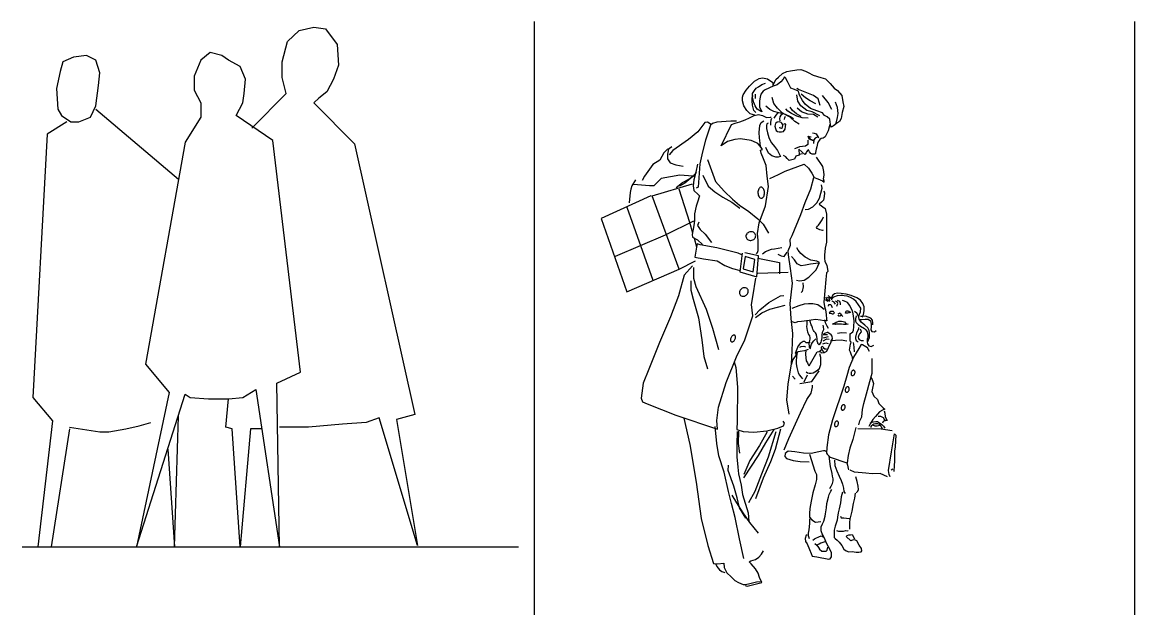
# Model space of a CAD drawing. Extents: x -72339 to 59654, y -38057 to 42097.
# Drawn here: x -10457 to -6750, y 19957 to 21912 of the extents above; entities that cross this region are included whole.
import ezdxf

# ---------------------------------------------------------------- set-up
doc = ezdxf.new("R2010")
doc.units = 0
doc.header["$MEASUREMENT"] = 0
doc.layers.get('0').update_dxf_attribs({"linetype": 'CONTINUOUS'})
doc.layers.add('HUM', color=7, linetype='CONTINUOUS')
doc.styles.add('DIM', font='txt')

# ---------------------------------------------------------------- blocks, each defined once
blk = doc.blocks.new('1528')
for p, q in [((267.3, 1489.5), (215.3, 1453.2)), ((298.8, 1515.1), (267.3, 1489.5)), ((198.8, 1459), (185.5, 1444.7)), ((201.2, 1457.8), (197.8, 1440.7)), ((211.7, 1465.5), (201.2, 1457.8)), ((215.3, 1453.2), (203.2, 1439)), ((171.7, 1420.4), (148.8, 1406.1)), ((185.5, 1444.7), (171.7, 1420.4)), ((197.8, 1440.7), (198, 1425.4)), ((198, 1425.4), (207, 1411.4)), ((207, 1411.4), (225.2, 1405.2)), ((148.8, 1406.1), (121, 1367.8)), ((225.2, 1405.2), (249.4, 1401.2)), ((293.6, 1379.3), (281.9, 1365.8)), ((292.4, 1381.1), (285.1, 1355.2)), ((79, 1335.6), (75.6, 1324.4)), ((90.6, 1355), (79, 1335.6)), ((137.2, 1335), (84.8, 1339.7)), ((121, 1367.8), (113.6, 1352.9)), ((151.8, 1335.2), (137.2, 1335)), ((146.3, 1301.5), (281, 1342.3)), ((176.9, 1360.1), (151.8, 1335.2)), ((239.1, 1370.6), (176.9, 1360.1)), ((226.6, 1329.3), (248.1, 1346)), ((255.8, 1344.4), (237.6, 1334.1)), ((281.9, 1367.4), (239.1, 1370.6)), ((248.1, 1346), (268.6, 1357.9)), ((281.9, 1365.8), (255.8, 1344.4)), ((268.6, 1357.9), (281.9, 1367.4)), ((285.1, 1355.2), (283.4, 1335.7)), ((283.4, 1335.7), (285.9, 1319.3)), ((142.2, 1302.2), (-23.3, 1226.4)), ((73.8, 1313.3), (69.5, 1278.5)), ((75.6, 1324.4), (73.8, 1313.3)), ((236.2, 1056.9), (146.3, 1301.5)), ((235.3, 1324.7), (271.1, 1214)), ((285.9, 1319.3), (299.6, 1306.5)), ((62.6, 1264.3), (148.5, 1020.8)), ((292.9, 1267), (287.8, 1241.8)), ((-23.3, 1226.4), (62.4, 981.7)), ((287.8, 1241.8), (288, 1220)), ((191, 1172.1), (285.2, 1218.8)), ((271.1, 1214), (281.3, 1178.6)), ((283.6, 1191.2), (280.3, 1172.9)), ((285.8, 1203), (283.6, 1191.2)), ((288, 1220), (285.8, 1203)), ((24.8, 1100.7), (191, 1172.1)), ((280.3, 1172.9), (281, 1164.2)), ((281, 1164.2), (297.5, 1155)), ((286.3, 1161.2), (294.7, 1131.9)), ((294.2, 1130.3), (290.9, 1110.3)), ((236.2, 1057.4), (291.2, 1085.6)), ((290.9, 1110.3), (288.7, 1097.3)), ((288.7, 1097.3), (318.1, 1091.7)), ((62.4, 981.7), (236.2, 1056.9)), ((280.7, 1068.4), (252.8, 1037.6)), ((284.3, 1063.2), (284.7, 1028)), ((252.8, 1037.6), (234.7, 968.1)), ((275.3, 1018.5), (275.6, 987.9)), ((284.7, 1028), (292, 999.2)), ((234.7, 968.1), (207.2, 899)), ((275.6, 987.9), (283, 958)), ((292, 999.2), (326.8, 924.3)), ((283, 958), (301.2, 894.7)), ((207.2, 899), (171.6, 812.9)), ((171.6, 812.9), (136, 724)), ((136, 724), (117, 677.3))]:
    blk.add_line(p, q)
at = {"layer": 'HUM'}
for p, q in [((567.3, 1697.4), (581.2, 1709.3)), ((581.2, 1709.3), (595.9, 1716.5)), ((595.9, 1716.5), (607.7, 1718.9)), ((607.7, 1718.9), (628.8, 1722.2)), ((628.8, 1722.2), (642.2, 1723.5)), ((642.2, 1723.5), (657.5, 1717.1)), ((657.5, 1717.1), (666.5, 1712.5)), ((666.5, 1712.5), (683.5, 1703.9)), ((471.2, 1667.1), (488.2, 1684.4)), ((488.2, 1684.4), (503.4, 1693.3)), ((501.3, 1665.7), (511.8, 1672.9)), ((503.4, 1693.3), (513.9, 1695.7)), ((511.8, 1672.9), (524.7, 1677)), ((513.9, 1695.7), (530.9, 1692.4)), ((530.9, 1692.4), (538.7, 1686.6)), ((538.7, 1686.6), (547.5, 1680.8)), ((547.5, 1680.8), (549.4, 1667.4)), ((549.4, 1667.4), (549.9, 1671.4)), ((549.9, 1671.4), (556.3, 1684.4)), ((562.8, 1671.5), (549.9, 1667.4)), ((556.3, 1684.4), (559.1, 1689.8)), ((559.1, 1689.8), (567.3, 1697.4)), ((575.1, 1681.7), (562.8, 1671.5)), ((583.3, 1691.2), (575.1, 1681.7)), ((587.9, 1698.3), (583.3, 1691.2)), ((591.4, 1695.3), (587.9, 1698.3)), ((597.9, 1683.1), (591.4, 1695.3)), ((608.7, 1660.9), (597.9, 1683.1)), ((683.5, 1703.9), (708.9, 1696.4)), ((708.9, 1696.4), (724.7, 1691.4)), ((724.7, 1691.4), (739.6, 1676.7)), ((739.6, 1676.7), (752.7, 1661.1)), ((447.6, 1630.5), (449.8, 1638.7)), ((449.8, 1638.7), (459.6, 1654.1)), ((459.6, 1654.1), (471.2, 1667.1)), ((479.8, 1629.6), (482.8, 1636.7)), ((481, 1630.8), (481.5, 1642.6)), ((481.5, 1642.6), (487.3, 1653.2)), ((487.3, 1653.2), (493.1, 1660.3)), ((490.3, 1640.3), (490.4, 1626.2)), ((493.1, 1660.3), (501.3, 1665.7)), ((509.1, 1640.5), (506.3, 1630.4)), ((516.7, 1650.6), (509.1, 1640.5)), ((523.7, 1655.4), (516.7, 1650.6)), ((549.9, 1667.4), (523.7, 1655.4)), ((620.5, 1656.8), (608.7, 1660.9)), ((634.2, 1651.1), (620.5, 1656.8)), ((634.6, 1656.4), (628.7, 1659.2)), ((632.6, 1617), (628.9, 1638.6)), ((635.9, 1645.2), (634.2, 1651.1)), ((662.4, 1645.5), (634.6, 1656.4)), ((637.8, 1637.5), (635.9, 1645.2)), ((647.4, 1620), (637.8, 1637.5)), ((657.2, 1628.3), (643.7, 1640.6)), ((684.8, 1636.3), (662.4, 1645.5)), ((699.5, 1625.2), (684.8, 1636.3)), ((733.2, 1612.6), (714.7, 1636.6)), ((752.7, 1661.1), (764.5, 1653)), ((764.5, 1653), (778.8, 1636)), ((778.8, 1636), (782.5, 1615.4)), ((447.7, 1618.1), (447.6, 1630.5)), ((451.9, 1602.3), (447.7, 1618.1)), ((462.6, 1586), (451.9, 1602.3)), ((479.9, 1618.4), (479.8, 1629.6)), ((481.2, 1603.8), (479.9, 1618.4)), ((485.3, 1613.2), (481, 1630.8)), ((485.6, 1586.7), (481.2, 1603.8)), ((490.1, 1602), (485.3, 1613.2)), ((496.6, 1591), (490.1, 1602)), ((506.3, 1630.4), (504.1, 1618.6)), ((504.1, 1618.6), (504.2, 1606.9)), ((504.2, 1606.9), (504.3, 1598.6)), ((504.3, 1598.6), (512, 1581.8)), ((538.4, 1589.6), (525.9, 1601.2)), ((552.3, 1609.7), (546.8, 1629.1)), ((564.2, 1594), (552.3, 1609.7)), ((614.1, 1586.3), (606.5, 1597.9)), ((644.2, 1582.3), (629.3, 1594.6)), ((641.7, 1602.3), (632.6, 1617)), ((662.3, 1586), (641.7, 1602.3)), ((656.9, 1607.8), (647.4, 1620)), ((674, 1593.2), (656.9, 1607.8)), ((673.7, 1618.5), (657.2, 1628.3)), ((691.5, 1608.6), (673.7, 1618.5)), ((706.8, 1602.9), (699.5, 1625.2)), ((745.7, 1589.9), (733.2, 1612.6)), ((764.4, 1595.9), (757.9, 1614.6)), ((766.9, 1576), (764.4, 1595.9)), ((785.7, 1599.6), (780, 1580.1)), ((782.5, 1615.4), (785.7, 1599.6)), ((457, 1555.4), (470.6, 1561.4)), ((472.8, 1575.5), (462.6, 1586)), ((470.6, 1561.4), (486.2, 1569.8)), ((488.6, 1571), (472.8, 1575.5)), ((492, 1579.2), (485.6, 1586.7)), ((486.2, 1569.8), (501, 1572.8)), ((507.3, 1584.1), (496.6, 1591)), ((501, 1572.8), (513.9, 1570)), ((512, 1581.8), (507.3, 1584.1)), ((513.9, 1570), (528.1, 1563.1)), ((528.1, 1563.1), (542.2, 1564.4)), ((551.9, 1583.3), (538.4, 1589.6)), ((542.2, 1564.4), (543.3, 1565.6)), ((544.6, 1559.1), (542.3, 1554.4)), ((568.4, 1578.8), (551.9, 1583.3)), ((558.6, 1570.5), (552.1, 1560.3)), ((564.4, 1577.6), (558.6, 1570.5)), ((579.6, 1578.9), (564.2, 1594)), ((575.4, 1578.8), (564.4, 1577.6)), ((590.8, 1573.1), (568.4, 1578.8)), ((572, 1565.2), (570.9, 1558.2)), ((570.9, 1558.2), (571.7, 1552.3)), ((575.5, 1570.6), (572, 1565.2)), ((580.9, 1574.2), (575.5, 1570.6)), ((597.4, 1569), (579.6, 1578.9)), ((585.5, 1575.4), (580.9, 1574.2)), ((587.3, 1563), (586.9, 1556)), ((591.5, 1565.4), (587.3, 1563)), ((608, 1565.6), (590.8, 1573.1)), ((598.4, 1584.3), (591.8, 1591.9)), ((606.1, 1564.4), (597.4, 1569)), ((611.4, 1576.8), (598.4, 1584.3)), ((622.2, 1549.2), (606.1, 1564.4)), ((617.4, 1558.1), (608, 1565.6)), ((629.1, 1566.9), (611.4, 1576.8)), ((627.2, 1575.1), (614.1, 1586.3)), ((643.2, 1566.6), (627.2, 1575.1)), ((646.1, 1561.9), (629.1, 1566.9)), ((665.9, 1574.3), (644.2, 1582.3)), ((666.1, 1560.9), (646.1, 1561.9)), ((680, 1582.2), (662.3, 1586)), ((684.7, 1573.3), (665.9, 1574.3)), ((695.9, 1584.7), (674, 1593.2)), ((705.4, 1568.3), (680, 1582.2)), ((698.9, 1564.1), (684.7, 1573.3)), ((714.1, 1579), (695.9, 1584.7)), ((721.2, 1570.2), (714.1, 1579)), ((729.5, 1565), (721.2, 1570.2)), ((738.9, 1556.9), (729.5, 1565)), ((760.2, 1544.2), (764.7, 1563)), ((764.7, 1563), (766.9, 1576)), ((776.5, 1559.6), (770.7, 1550.2)), ((780, 1580.1), (776.5, 1559.6)), ((322.5, 1546.4), (298.8, 1515.1)), ((330.7, 1547.6), (322.5, 1546.4)), ((341.4, 1537.8), (324.2, 1487.7)), ((343.7, 1539.5), (330.7, 1547.6)), ((347.9, 1542.6), (341.4, 1537.8)), ((362.4, 1547.9), (347.9, 1542.6)), ((408.9, 1550.7), (362.4, 1547.9)), ((376.1, 1468.2), (411.3, 1539.7)), ((427.7, 1550.9), (408.9, 1550.7)), ((411.3, 1539.7), (423.6, 1543.8)), ((423.6, 1543.8), (438.3, 1548.2)), ((438.3, 1548.2), (457, 1555.4)), ((502.7, 1513.5), (504.9, 1535.9)), ((504.9, 1535.9), (510, 1545.8)), ((510, 1545.8), (519.3, 1551.8)), ((528.8, 1542), (527.2, 1536.1)), ((527.2, 1536.1), (527.8, 1526)), ((527.8, 1526), (530.9, 1511.5)), ((533.5, 1543.7), (528.8, 1542)), ((542.3, 1554.4), (540.5, 1546.8)), ((540.5, 1546.8), (540.6, 1537.9)), ((557.7, 1542.8), (555.9, 1534.5)), ((555.9, 1534.5), (557.1, 1526.3)), ((557.1, 1526.3), (559.6, 1519.3)), ((563.5, 1547.5), (557.7, 1542.8)), ((569.9, 1548.7), (563.5, 1547.5)), ((573.4, 1547.6), (569.9, 1548.7)), ((571.2, 1531.8), (571.9, 1528.3)), ((571.9, 1528.3), (577.1, 1527.2)), ((576.9, 1546), (573.4, 1547.6)), ((578.8, 1543.6), (576.9, 1546)), ((577.1, 1527.2), (581.3, 1529.6)), ((581.2, 1540.6), (578.8, 1543.6)), ((581.7, 1537.1), (581.2, 1540.6)), ((581.3, 1529.6), (581.7, 1537.1)), ((588.2, 1541.9), (584, 1539.5)), ((584.3, 1516), (589.6, 1524.3)), ((592.2, 1540.7), (588.2, 1541.9)), ((589.6, 1524.3), (591.1, 1533.2)), ((591.1, 1533.2), (592.2, 1540.7)), ((636.9, 1541.2), (622.2, 1549.2)), ((737.5, 1535.1), (732.9, 1518.1)), ((739.1, 1540.5), (737.5, 1535.1)), ((740.2, 1547.5), (738.9, 1556.9)), ((741.5, 1534.6), (740.2, 1547.5)), ((743.9, 1530.4), (741.5, 1534.6)), ((750.4, 1534.7), (743.9, 1530.4)), ((760.9, 1543.5), (750.4, 1534.7)), ((770.7, 1550.2), (760.9, 1543.5)), ((324.2, 1487.7), (314.7, 1448.3)), ((397.8, 1483.2), (376.1, 1468.2)), ((421.7, 1489.8), (397.8, 1483.2)), ((440.7, 1491.8), (421.7, 1489.8)), ((476, 1486.8), (440.7, 1491.8)), ((494.2, 1478.7), (476, 1486.8)), ((504.1, 1495.3), (502.7, 1513.5)), ((506.6, 1477.7), (504.1, 1495.3)), ((530.9, 1511.5), (535.1, 1496.2)), ((535.1, 1496.2), (538.2, 1488.5)), ((538.2, 1488.5), (544.7, 1478.7)), ((559.6, 1519.3), (563.8, 1516.5)), ((563.8, 1516.5), (569.7, 1515.3)), ((569.7, 1515.3), (577.9, 1515.4)), ((577.9, 1515.4), (584.3, 1516)), ((665.6, 1486.9), (665.6, 1481.5)), ((666.6, 1500.3), (676.1, 1498.7)), ((669.8, 1490.5), (666.6, 1500.3)), ((683.9, 1485.2), (669.8, 1490.5)), ((670.4, 1497.2), (672.3, 1492.1)), ((672.3, 1492.1), (685.6, 1485.9)), ((680.6, 1512.2), (686.5, 1511.1)), ((685.5, 1488.8), (684.5, 1476.5)), ((689.7, 1494.2), (685.5, 1488.8)), ((686.5, 1511.1), (693.1, 1508.8)), ((696, 1497.1), (689.7, 1494.2)), ((693.1, 1508.8), (699.6, 1497.8)), ((699.6, 1497.8), (701.9, 1495.5)), ((702.7, 1486.6), (699.7, 1481.8)), ((705, 1489.6), (702.7, 1486.6)), ((710.2, 1493.2), (705, 1489.6)), ((716.7, 1494.4), (710.2, 1493.2)), ((723.1, 1498), (716.7, 1494.4)), ((727.7, 1507.5), (723.1, 1498)), ((732.9, 1518.1), (727.7, 1507.5)), ((314.7, 1448.3), (305.7, 1408.3)), ((498.9, 1475.9), (494.2, 1478.7)), ((506.7, 1467.8), (498.9, 1475.9)), ((507.2, 1466.6), (506.6, 1477.7)), ((514.3, 1456.6), (506.7, 1467.8)), ((513.8, 1456.6), (507.2, 1466.6)), ((508, 1453.7), (513.8, 1456.6)), ((510.4, 1443.6), (508, 1453.7)), ((534.4, 1444.5), (524.9, 1462.6)), ((544.7, 1478.7), (554.2, 1466.4)), ((554.2, 1466.4), (564.4, 1453.5)), ((564.4, 1453.5), (569.2, 1444.2)), ((629.4, 1462.4), (621.2, 1458.8)), ((637.1, 1464.8), (629.4, 1462.4)), ((635.3, 1457.7), (636.2, 1437.3)), ((655.2, 1439.6), (635.3, 1457.7)), ((647.7, 1466.1), (637.1, 1464.8)), ((657.6, 1467.3), (647.7, 1466.1)), ((665.7, 1473.3), (657.6, 1467.3)), ((661.3, 1448.1), (659.6, 1445)), ((665.9, 1454), (661.3, 1448.1)), ((665.6, 1481.5), (665.7, 1473.3)), ((667.7, 1455.2), (665.9, 1454)), ((671.3, 1448.2), (667.7, 1455.2)), ((675.4, 1442.8), (671.3, 1448.2)), ((691.3, 1446.5), (690.7, 1443)), ((692.4, 1452.4), (691.3, 1446.5)), ((692.9, 1457.8), (692.4, 1452.4)), ((695.2, 1464.9), (692.9, 1457.8)), ((698.1, 1476), (695.2, 1464.9)), ((699.7, 1481.8), (698.1, 1476)), ((330.7, 1423.1), (357.3, 1349.4)), ((517.7, 1424.9), (510.4, 1443.6)), ((526.6, 1402.7), (517.7, 1424.9)), ((545.8, 1435.7), (534.4, 1444.5)), ((558.7, 1431.2), (545.8, 1435.7)), ((566.9, 1431.2), (558.7, 1431.2)), ((574, 1432.5), (566.9, 1431.2)), ((569.2, 1444.2), (574, 1432.5)), ((591.6, 1431.5), (584.5, 1436.8)), ((596.4, 1426.3), (591.6, 1431.5)), ((602.8, 1419.8), (596.4, 1426.3)), ((607.5, 1421.1), (602.8, 1419.8)), ((621, 1424.2), (607.5, 1421.1)), ((625, 1433.6), (621, 1424.2)), ((636.2, 1437.3), (625, 1433.6)), ((637, 1440.7), (647.8, 1443.1)), ((659.6, 1445), (655.2, 1439.6)), ((679.6, 1440.5), (675.4, 1442.8)), ((683.2, 1440.4), (679.6, 1440.5)), ((688.3, 1441.3), (683.2, 1440.4)), ((690.7, 1443), (688.3, 1441.3)), ((715.3, 1399.8), (694.3, 1430.8)), ((298, 1407.5), (292.4, 1381.1)), ((305.7, 1408.3), (299.4, 1330.7)), ((530, 1367), (526.6, 1402.7)), ((538.3, 1359.3), (567.5, 1372.5)), ((567.5, 1372.5), (589.7, 1384)), ((589.7, 1384), (652.9, 1406.9)), ((652.9, 1406.9), (667.7, 1394.1)), ((667.7, 1394.1), (679.1, 1377.8)), ((679.1, 1377.8), (686.2, 1363.1)), ((718.9, 1383.4), (715.3, 1399.8)), ((719.6, 1371.1), (718.9, 1383.4)), ((316, 1370.8), (333.4, 1334.5)), ((357.3, 1349.4), (386.9, 1317.9)), ((533.8, 1332.9), (530, 1367)), ((675.4, 1324.9), (685.1, 1363.1)), ((686.2, 1363.1), (698.5, 1358)), ((698.5, 1358), (713.9, 1351.6)), ((712.9, 1326.9), (710.5, 1338.1)), ((713.9, 1351.6), (719.8, 1346.9)), ((718, 1358.7), (719.6, 1371.1)), ((719.8, 1350.5), (718, 1358.7)), ((719.8, 1346.9), (719.8, 1350.5)), ((299.4, 1330.7), (293.6, 1327.1)), ((304.4, 1301.9), (298, 1281.2)), ((299.6, 1306.5), (304.4, 1301.9)), ((333.4, 1334.5), (355.3, 1315.3)), ((355.3, 1315.3), (382.4, 1297.9)), ((382.4, 1297.9), (412, 1280.6)), ((386.9, 1317.9), (414.2, 1290.5)), ((523.9, 1268.7), (533.8, 1332.9)), ((657, 1279.9), (675.4, 1324.9)), ((703.8, 1293.9), (708.4, 1311.1)), ((708.4, 1311.1), (712.9, 1326.9)), ((720.2, 1299.5), (717.5, 1287)), ((718.9, 1318.7), (720.8, 1311.7)), ((720.8, 1311.7), (720.2, 1299.5)), ((298, 1281.2), (292.9, 1267)), ((412, 1280.6), (438.7, 1260.9)), ((414.2, 1290.5), (437.4, 1270.8)), ((437.4, 1270.8), (469.3, 1249.9)), ((503.7, 1212.1), (523.9, 1268.7)), ((642.1, 1239.3), (657, 1279.9)), ((667.8, 1257.7), (681.8, 1264.9)), ((681.8, 1264.9), (695.8, 1279.1)), ((695.8, 1279.1), (703.8, 1293.9)), ((711, 1280.4), (703.5, 1274.5)), ((703.5, 1274.5), (723.6, 1259.4)), ((717.5, 1287), (711, 1280.4)), ((469.3, 1249.9), (498.4, 1225.5)), ((498.4, 1225.5), (516.7, 1206.9)), ((612.9, 1170.2), (642.1, 1239.3)), ((656, 1256.4), (667.8, 1257.7)), ((713.4, 1222.4), (718, 1232.3)), ((723.6, 1259.4), (727.9, 1240.6)), ((727.9, 1240.6), (727.1, 1147.8)), ((301.7, 1214.2), (297.6, 1202.5)), ((297.6, 1202.5), (306.6, 1189.6)), ((306.6, 1189.6), (323.7, 1174.5)), ((498.2, 1176.2), (503.7, 1212.1)), ((516.7, 1206.9), (534.1, 1177.7)), ((693.7, 1196.8), (697.7, 1201.1)), ((696.1, 1193.3), (693.7, 1196.8)), ((704.9, 1188.2), (696.1, 1193.3)), ((697.7, 1201.1), (700.7, 1204.6)), ((700.7, 1204.6), (706.5, 1211.7)), ((714.3, 1186.5), (704.9, 1188.2)), ((706.5, 1211.7), (713.4, 1222.4)), ((716.6, 1187.1), (714.3, 1186.5)), ((297.5, 1155), (314.1, 1139.2)), ((323.7, 1174.5), (344.6, 1146)), ((499.6, 1152.7), (498.2, 1176.2)), ((499.9, 1119.8), (499.6, 1152.7)), ((606, 1156.1), (612.9, 1170.2)), ((607.8, 1137.3), (606, 1156.1)), ((296.5, 1141.4), (294.2, 1130.3)), ((306.4, 1138.6), (296.5, 1141.4)), ((361.7, 1128.6), (306.4, 1138.6)), ((433.6, 1110.4), (361.7, 1128.6)), ((494.2, 1108.7), (497.6, 1112.7)), ((497.6, 1112.7), (499.9, 1119.8)), ((514.8, 1108.9), (524.6, 1116)), ((524.6, 1116), (544.5, 1123.8)), ((544.5, 1123.8), (553.9, 1125.7)), ((553.9, 1125.7), (579.2, 1130)), ((587, 1100.2), (596.3, 1113.7)), ((599.8, 1118.4), (607.8, 1137.3)), ((600.6, 1105), (599.8, 1118.4)), ((633.3, 1121.1), (629.1, 1128.8)), ((642.2, 1109.4), (633.3, 1121.1)), ((722.6, 1127.3), (720.4, 1104.3)), ((727.1, 1147.8), (722.6, 1127.3)), ((318.1, 1091.7), (363.3, 1085.1)), ((363.3, 1085.1), (388.8, 1069.4)), ((444.9, 1105.2), (433.6, 1110.4)), ((446.6, 1111.1), (438.3, 1048.2)), ((456.2, 1099.4), (450, 1058.2)), ((501.3, 1101.7), (454.9, 1111.8)), ((488.5, 1089.8), (456.2, 1099.4)), ((483, 1048.7), (488.5, 1089.8)), ((494.9, 1031.7), (501.3, 1101.7)), ((499, 1094.6), (571.5, 1079.4)), ((565.8, 1107), (576.5, 1101.7)), ((571.5, 1079.4), (570.7, 1041.8)), ((576.5, 1101.7), (587, 1100.2)), ((607.4, 1059.7), (600.6, 1105)), ((620.7, 1088.1), (611.2, 1099.2)), ((629.6, 1074.7), (620.7, 1088.1)), ((656.4, 1097.8), (642.2, 1109.4)), ((675.9, 1087.4), (656.4, 1097.8)), ((700.7, 1077.7), (674.2, 1074.5)), ((695.9, 1084.1), (675.9, 1087.4)), ((692.7, 1054.7), (704.2, 1080.1)), ((704.2, 1080.1), (695.9, 1084.1)), ((720.4, 1104.3), (720.5, 1094.4)), ((720.5, 1094.4), (722.3, 1082.7)), ((722.3, 1082.7), (728.3, 1070.3)), ((388.8, 1069.4), (414.1, 1059.7)), ((414.1, 1059.7), (439.5, 1052.9)), ((438.3, 1048.2), (494.9, 1031.7)), ((450, 1058.2), (483, 1048.7)), ((498.3, 1044.6), (599.3, 1047.4)), ((614.4, 1011.1), (607.4, 1059.7)), ((643.7, 1069), (629.6, 1074.7)), ((657.8, 1070.3), (643.7, 1069)), ((674.2, 1074.5), (657.8, 1070.3)), ((668.8, 1031), (683.9, 1046.4)), ((683.9, 1046.4), (692.7, 1054.7)), ((727.4, 1045.1), (725.9, 1022.8)), ((732, 1049.2), (727.4, 1045.1)), ((728.3, 1070.3), (732, 1049.2)), ((482.1, 965.7), (492.6, 1026.9)), ((606.8, 943.4), (614.4, 1011.1)), ((627.2, 1020.7), (637.2, 1018.9)), ((637.2, 1018.9), (653.6, 1020.9)), ((648.5, 1011.5), (650.3, 999.1)), ((653.6, 1020.9), (668.8, 1031)), ((725.9, 1022.8), (718.9, 947.4)), ((478.1, 939.9), (482.1, 965.7)), ((535.6, 946.3), (574.2, 969)), ((574.2, 969), (585.4, 969.7)), ((646.9, 983.3), (643.4, 979.7)), ((650.3, 999.1), (646.9, 983.3)), ((724.6, 964.5), (728.2, 957.5)), ((737, 965.3), (734, 969.3)), ((740.6, 961.8), (737, 965.3)), ((748.7, 971.3), (743.4, 961.2)), ((753.9, 974.9), (748.7, 971.3)), ((762.8, 968.4), (751.1, 963.6)), ((764.4, 977.3), (753.9, 974.9)), ((775.7, 969.2), (762.8, 968.4)), ((776.2, 976.3), (764.4, 977.3)), ((781.6, 969.3), (775.7, 969.2)), ((792.8, 974.1), (776.2, 976.3)), ((787, 968.6), (781.6, 969.3)), ((796.9, 967.1), (787, 968.6)), ((809.8, 969.5), (792.8, 974.1)), ((807, 962.5), (796.9, 967.1)), ((828.2, 962), (809.8, 969.5)), ((482, 902.3), (478.1, 939.9)), ((505.3, 921.8), (535.6, 946.3)), ((538.2, 924), (589.3, 937.4)), ((610.2, 893.5), (606.8, 943.4)), ((612.9, 927), (636.3, 936.7)), ((636.3, 936.7), (654.3, 941.5)), ((654.3, 941.5), (667.9, 942.8)), ((667.9, 942.8), (682.5, 943)), ((682.5, 943), (699, 939.6)), ((699, 939.6), (710.3, 931.5)), ((710.3, 931.5), (720.3, 923.9)), ((718.9, 947.4), (720.9, 933.3)), ((720.9, 933.3), (723.8, 922.2)), ((724.2, 955.8), (728.9, 953.3)), ((728.2, 957.5), (732.4, 955.2)), ((728.9, 953.3), (731.8, 949.8)), ((736.4, 961.1), (731.2, 963.4)), ((732.4, 955.2), (735.3, 951.7)), ((733.8, 934.1), (734.9, 940)), ((734.9, 940), (737.8, 940)), ((735.3, 951.7), (738.3, 952.2)), ((737.1, 957.6), (736.4, 961.1)), ((738.3, 952.2), (737.1, 957.6)), ((737.8, 940), (742, 940)), ((743.5, 959.5), (740.6, 961.8)), ((742, 940), (744.4, 935.3)), ((747, 954.8), (743.5, 959.5)), ((744.4, 935.3), (746.1, 930)), ((751.1, 963.6), (745.3, 958.3)), ((753.6, 947.2), (746.6, 950.6)), ((757.7, 941.3), (753.6, 947.2)), ((763, 948.4), (757.6, 951.2)), ((762.5, 933.7), (765.4, 943.1)), ((765.4, 943.1), (763, 948.4)), ((771.7, 950.2), (764.2, 953.2)), ((774.2, 942.7), (771.7, 950.2)), ((774.2, 938.5), (774.2, 942.7)), ((787.7, 951), (781.1, 952.6)), ((797.1, 946.4), (787.7, 951)), ((804.9, 935.9), (797.1, 946.4)), ((808.5, 928.2), (804.9, 935.9)), ((817, 957.2), (807, 962.5)), ((814.5, 918.9), (808.5, 928.2)), ((826.4, 949.6), (817, 957.2)), ((834.3, 938.6), (826.4, 949.6)), ((841.2, 953.9), (828.2, 962)), ((841.9, 926.9), (834.3, 938.6)), ((840.9, 915.6), (841.9, 926.9)), ((848.3, 942.7), (841.2, 953.9)), ((853.1, 931.7), (848.3, 942.7)), ((853.2, 919.9), (853.1, 931.7)), ((301.2, 894.7), (311.8, 822)), ((326.8, 924.3), (347.3, 861.1)), ((455.8, 821.5), (482, 902.3)), ((489.7, 905.2), (505.3, 921.8)), ((491, 896.5), (512.5, 912)), ((512.5, 912), (538.2, 924)), ((615.3, 842.5), (610.2, 893.5)), ((723.8, 922.2), (727, 906.3)), ((727, 906.3), (727.7, 891.1)), ((727.7, 891.1), (728.4, 885.2)), ((738, 913.1), (736.8, 911.3)), ((736.8, 911.3), (739.1, 911.3)), ((739.1, 913.6), (738, 913.1)), ((742.2, 916), (739.1, 913.6)), ((739.1, 911.3), (741.5, 910.3)), ((741.5, 910.3), (743.9, 909.8)), ((743.4, 915.9), (742.2, 916)), ((745, 916.6), (743.4, 915.9)), ((743.9, 909.8), (746.7, 909.1)), ((747.4, 916.6), (745, 916.6)), ((746.7, 909.1), (750.1, 909.1)), ((749.2, 916.6), (747.4, 916.6)), ((750.9, 915.9), (749.2, 916.6)), ((750.1, 909.1), (752.4, 909.8)), ((752.2, 914.2), (750.9, 915.9)), ((752.7, 913), (752.2, 914.2)), ((752.4, 909.8), (754.3, 911)), ((753.9, 911.8), (752.7, 913)), ((767.3, 904.6), (765.6, 900.8)), ((767, 908.3), (768.5, 909.2)), ((767.3, 904.6), (769.1, 899.8)), ((768.5, 909.2), (770.5, 910.3)), ((770.5, 910.3), (772.8, 910.9)), ((771.8, 900.7), (774.8, 904.3)), ((772.8, 910.9), (772.4, 910.7)), ((772.4, 910.7), (775.6, 909.1)), ((774.8, 904.3), (776.4, 901.7)), ((775.6, 909.1), (776.9, 907.3)), ((776.9, 907.3), (777.6, 903.6)), ((777.6, 903.6), (782.1, 899.3)), ((792.1, 911.2), (790.2, 912.3)), ((790.6, 913.1), (791.7, 914.4)), ((791.7, 914.4), (792.1, 915.6)), ((792.1, 915.6), (793.4, 917.3)), ((794.4, 910.6), (792.1, 911.2)), ((793.4, 917.3), (795, 918.1)), ((797.9, 910.8), (794.4, 910.6)), ((795, 918.1), (796.8, 918.2)), ((796.8, 918.2), (799.2, 918.3)), ((800.6, 911.6), (797.9, 910.8)), ((799.2, 918.3), (800.9, 917.7)), ((803, 912.2), (800.6, 911.6)), ((800.9, 917.7), (802.1, 917.8)), ((802.1, 917.8), (805.2, 915.6)), ((805.3, 913.2), (803, 912.2)), ((805.2, 915.6), (806.4, 915.1)), ((807.7, 913.4), (805.3, 913.2)), ((806.4, 915.1), (807.7, 913.4)), ((816.3, 909), (814.5, 918.9)), ((820, 885.6), (816.3, 909)), ((829.2, 910.8), (820.4, 916.6)), ((826.4, 901.4), (824.1, 892)), ((824.1, 892), (824.2, 883.7)), ((833.4, 903.3), (829.2, 910.8)), ((835.2, 898), (833.4, 903.3)), ((834, 893.9), (836.4, 889.2)), ((835.2, 898), (837.4, 907.4)), ((835.9, 890.4), (835.2, 898)), ((843, 880.4), (835.9, 890.4)), ((837.4, 907.4), (840.9, 915.6)), ((846.9, 899.2), (840.5, 899.2)), ((845.8, 889.3), (856.4, 890.6)), ((846.9, 897.6), (849.9, 902.3)), ((857.5, 900.5), (846.9, 899.2)), ((849.9, 902.3), (851.5, 911.7)), ((851.5, 911.7), (853.2, 919.9)), ((856.4, 890.6), (866.4, 890.7)), ((866.4, 897.7), (857.5, 900.5)), ((875.8, 893.6), (866.4, 897.7)), ((866.4, 890.7), (874, 885.4)), ((880.6, 887.8), (875.8, 893.6)), ((347.3, 861.1), (368, 789.6)), ((622.7, 878.3), (613.3, 881.7)), ((631.4, 881.4), (622.7, 878.3)), ((643.8, 883.2), (631.4, 881.4)), ((661.9, 885.2), (643.8, 883.2)), ((661.5, 873.5), (660.9, 866.9)), ((660.9, 866.9), (662.9, 852.8)), ((661.9, 887.6), (661.5, 878.7)), ((661.5, 878.7), (661.5, 873.5)), ((690.8, 889.5), (661.9, 885.2)), ((662.9, 852.8), (664.1, 848.2)), ((673.2, 883.5), (673.2, 885.8)), ((676.8, 872.4), (673.2, 883.5)), ((679.2, 868.3), (676.8, 872.4)), ((680.4, 861.9), (679.2, 868.3)), ((681.7, 857.7), (680.4, 861.9)), ((684, 853), (681.7, 857.7)), ((686.4, 850.2), (684, 853)), ((707.7, 888), (690.8, 889.5)), ((720.2, 885.1), (707.7, 888)), ((717.4, 855.7), (713.5, 845.8)), ((715.6, 870.5), (716.1, 865.8)), ((716.1, 865.8), (717.4, 855.7)), ((728.4, 885.2), (720.2, 885.1)), ((721.3, 888.6), (723.1, 879.3)), ((723.1, 879.3), (728.5, 868.7)), ((728.5, 868.7), (732.6, 861.2)), ((748.1, 873.6), (750.9, 876.6)), ((757.2, 873), (748.1, 873.6)), ((750.9, 876.6), (756, 878.9)), ((756, 878.9), (759.5, 880.8)), ((760.1, 873.7), (757.2, 873)), ((759.5, 880.8), (763, 882)), ((767.1, 874.3), (760.1, 873.7)), ((763, 882), (768.9, 883.7)), ((772.5, 874.3), (767.1, 874.3)), ((768.9, 883.7), (773.6, 884.4)), ((777.7, 873.9), (772.5, 874.3)), ((773.6, 884.4), (777.6, 884.5)), ((777.6, 884.5), (783, 883.3)), ((784.2, 872.8), (777.7, 873.9)), ((783, 883.3), (787.2, 881.5)), ((788, 872.9), (784.2, 872.8)), ((787.2, 881.5), (791.2, 877.6)), ((792.9, 873.4), (788, 872.9)), ((791.2, 877.6), (795.2, 875.7)), ((799.3, 874), (792.9, 873.4)), ((795.2, 875.7), (799.3, 874)), ((815.7, 849.1), (818, 854.3)), ((818, 854.3), (819, 864.9)), ((819, 864.9), (820, 885.6)), ((824.2, 883.7), (825.9, 879.7)), ((825.9, 879.7), (833.1, 872.8)), ((834.4, 858), (828.1, 845)), ((833.1, 872.8), (840.8, 867.5)), ((834.3, 863.4), (834.4, 858)), ((836.4, 889.2), (845.8, 889.3)), ((840.2, 858.7), (842.1, 852.9)), ((840.8, 867.5), (853.8, 860)), ((842.1, 852.9), (843.4, 848.7)), ((855.4, 870.6), (843, 880.4)), ((853.8, 860), (859.1, 854.7)), ((865.5, 861.8), (855.4, 870.6)), ((859.1, 854.7), (863.3, 848.4)), ((870.3, 852.5), (865.5, 861.8)), ((874, 885.4), (876, 874.3)), ((876.1, 865.4), (875, 855.5)), ((875, 855.5), (879.1, 849.7)), ((876, 874.3), (876.1, 865.4)), ((881.8, 878.4), (880.6, 887.8)), ((881.9, 872), (881.8, 878.4)), ((887.3, 849.1), (893.1, 853.4)), ((311.8, 822), (318.9, 766.8)), ((428.1, 764.9), (455.8, 821.5)), ((613.5, 784.9), (615.3, 842.5)), ((649.7, 815.8), (639.8, 809.8)), ((655, 815.8), (649.7, 815.8)), ((660.3, 811.7), (655, 815.8)), ((664.1, 848.2), (667.7, 840)), ((667.7, 840), (670.6, 835.3)), ((671.9, 823.6), (669.2, 810.6)), ((670.6, 835.3), (671.9, 828.9)), ((671.9, 828.9), (671.9, 823.6)), ((680.9, 813.1), (684.9, 819)), ((684.9, 819), (692.5, 824.9)), ((691.2, 845.6), (686.4, 850.2)), ((694.1, 840.2), (691.2, 845.6)), ((694.8, 836.7), (694.1, 840.2)), ((695.3, 833.2), (694.8, 836.7)), ((696.1, 825), (695.3, 833.2)), ((696.6, 817.9), (696.1, 825)), ((698.5, 812.1), (696.6, 817.9)), ((710.2, 818.1), (708.4, 814.5)), ((712.5, 828.1), (710.2, 818.1)), ((713.5, 845.8), (712.4, 838.7)), ((712.4, 838.7), (712.5, 828.1)), ((716.4, 839.3), (731.2, 840.1)), ((716.6, 818.8), (729, 825.3)), ((724.1, 844), (717.6, 841.6)), ((717.7, 828.7), (734.1, 833)), ((729.3, 845.9), (724.1, 844)), ((729, 825.3), (736, 823.7)), ((731.6, 845.9), (729.3, 845.9)), ((742.9, 838.3), (731.6, 845.9)), ((741.3, 819), (747.1, 819.6)), ((746.5, 833.7), (742.9, 838.3)), ((743.2, 813.7), (743.6, 819)), ((743.6, 819), (747.1, 825.5)), ((747.1, 825.5), (746.5, 833.7)), ((747.1, 819.6), (757.2, 820.3)), ((757.2, 820.3), (776, 821.7)), ((764, 843.9), (777.4, 846.4)), ((776, 821.7), (795.5, 818.9)), ((777.4, 846.4), (794.6, 844.7)), ((806.3, 842.5), (808.2, 843.2)), ((806.3, 840.8), (806.3, 842.5)), ((806.4, 836.6), (806.3, 840.8)), ((806.6, 817.8), (806.4, 836.6)), ((809.6, 813.8), (806.6, 817.8)), ((808.2, 843.2), (811, 844.9)), ((811, 844.9), (815.7, 849.1)), ((828.1, 845), (824.1, 830.9)), ((824.1, 830.9), (824.1, 826.2)), ((824.1, 826.2), (826, 819.8)), ((826, 819.8), (833.6, 815.2)), ((835.2, 837.5), (832.9, 831)), ((832.9, 831), (834.2, 825.8)), ((834.2, 825.8), (836.5, 823.5)), ((837.5, 842.3), (835.2, 837.5)), ((836.5, 823.5), (843, 820)), ((843.4, 848.7), (837.5, 842.3)), ((843, 820), (850.7, 820.1)), ((863.3, 848.4), (865.1, 837.8)), ((865.2, 830.1), (863.5, 824.9)), ((863.5, 824.9), (863.6, 815.5)), ((864.2, 813.6), (867.6, 821.9)), ((865.1, 837.8), (865.2, 830.1)), ((867.6, 821.9), (871.1, 829.7)), ((870.9, 845.4), (870.3, 852.5)), ((871.1, 829.7), (870.9, 845.4)), ((879.1, 849.7), (887.3, 849.1)), ((610.4, 741.9), (613.5, 784.9)), ((628.8, 790.9), (623.7, 776.1)), ((623.7, 776.1), (628.8, 781.5)), ((628.8, 781.5), (623.8, 768.6)), ((633.4, 801.5), (628.8, 790.9)), ((631.9, 782.1), (628.9, 775)), ((639.4, 783.3), (631.9, 782.1)), ((639.8, 809.8), (633.4, 801.5)), ((638.8, 797.4), (642.8, 799.3)), ((654.2, 785.3), (639.4, 783.3)), ((642.8, 799.3), (651.7, 801)), ((651.7, 801), (657.5, 798.8)), ((667, 790.1), (654.2, 785.3)), ((658.2, 788.2), (657.1, 774.1)), ((666.2, 811.8), (660.3, 811.7)), ((672.7, 813), (666.2, 811.8)), ((669.2, 810.6), (669.2, 807.1)), ((669.2, 807.1), (669.3, 802.4)), ((669.3, 802.4), (669.8, 797.2)), ((669.8, 797.2), (671.7, 793.7)), ((669.9, 734.9), (697, 781.5)), ((671.7, 793.7), (674, 793)), ((674, 793), (675.1, 800.8)), ((675.1, 800.8), (677.9, 807.2)), ((677.9, 807.2), (680.9, 813.1)), ((697, 781.5), (702.3, 782.7)), ((699.1, 809.7), (698.5, 812.1)), ((703.3, 805.7), (699.1, 809.7)), ((702.3, 782.7), (706.4, 782.8)), ((706.1, 811), (703.3, 805.7)), ((709.3, 787), (705.9, 783.9)), ((708.4, 814.5), (706.1, 811)), ((706.4, 782.8), (711.1, 778.8)), ((709.8, 797.6), (709.3, 794.5)), ((709.3, 794.5), (712.2, 790.5)), ((711.7, 788.2), (709.3, 787)), ((713.9, 799.3), (709.8, 797.6)), ((711.1, 778.8), (720.5, 780.1)), ((712.2, 790.5), (716.4, 783.5)), ((716.3, 798.8), (713.9, 799.3)), ((715, 808.7), (724.9, 812.3)), ((716.3, 798.8), (717.5, 795.3)), ((716.4, 783.5), (718.8, 782.4)), ((717.5, 795.3), (721.5, 792.3)), ((720.5, 780.1), (728.2, 784.2)), ((721.5, 792.3), (728.1, 791.9)), ((724.9, 812.3), (732.6, 809.5)), ((728.2, 784.2), (733.9, 796.6)), ((733.9, 796.6), (737.4, 804.2)), ((737.4, 804.2), (743.2, 813.7)), ((804.5, 787.2), (807.8, 807.2)), ((807.6, 780.9), (804.5, 787.2)), ((811.2, 770.9), (807.6, 780.9)), ((807.8, 807.2), (809.6, 813.8)), ((816.7, 813.2), (817.2, 806.8)), ((835.7, 793.4), (817.1, 764.5)), ((817.2, 806.8), (819.2, 797.9)), ((819.2, 797.9), (819.8, 782.2)), ((843.1, 806.4), (835.7, 793.4)), ((847.3, 805.3), (843.1, 806.4)), ((863.8, 795.5), (847.3, 805.3)), ((863.6, 815.5), (864.2, 808.4)), ((871, 782.7), (863.8, 795.5)), ((864.2, 808.4), (869, 801.4)), ((869, 801.4), (876.7, 799.2)), ((876.7, 799.2), (885.4, 803.9)), ((318.9, 766.8), (331.5, 724.7)), ((393, 679.4), (428.1, 764.9)), ((420.1, 749), (425.4, 729.6)), ((599.3, 674.4), (610.4, 741.9)), ((615, 756.1), (609.3, 739.1)), ((623.8, 768.6), (615, 756.1)), ((626.8, 752.6), (626.4, 742.1)), ((626.4, 742.1), (628.2, 729.8)), ((627.8, 763.9), (626.8, 752.6)), ((628.9, 775), (627.8, 763.9)), ((657.1, 774.1), (659.1, 762.4)), ((659.1, 762.4), (659.7, 751.8)), ((659.7, 751.8), (663.9, 745.4)), ((663.9, 745.4), (665.1, 741.9)), ((665.1, 741.9), (667.5, 737.3)), ((708.9, 762.8), (705.3, 775.7)), ((708.5, 749.4), (708.9, 762.8)), ((708.6, 739.3), (708.5, 749.4)), ((817.1, 764.5), (802.7, 729.7)), ((814.1, 763.8), (811.2, 770.9)), ((814.9, 754.4), (814.1, 763.8)), ((880.1, 738.6), (879.4, 759.2)), ((425.4, 729.6), (430.8, 664.5)), ((628.2, 729.8), (633.7, 712.3)), ((633.7, 712.3), (637.3, 704.1)), ((652.8, 682.4), (664.8, 704.8)), ((660, 714.9), (664.2, 711.9)), ((664.2, 711.9), (669.5, 710.8)), ((667.5, 737.3), (669.9, 734.9)), ((669.5, 710.8), (676, 710.8)), ((676, 710.8), (683, 712.1)), ((678.6, 682.7), (702.9, 718.8)), ((683, 712.1), (694.7, 718.1)), ((694.7, 718.1), (704.6, 726.4)), ((704.6, 726.4), (708.6, 739.3)), ((802.7, 729.7), (795.4, 701.4)), ((872.5, 682.8), (879.9, 710.4)), ((879.9, 710.4), (880.2, 732.2)), ((880.2, 732.2), (880.1, 738.6)), ((117, 677.3), (109.9, 627.4)), ((367.5, 597.5), (393, 679.4)), ((595.8, 622), (599.3, 674.4)), ((614.3, 700.8), (622.7, 690.3)), ((637.3, 704.1), (642.1, 698.8)), ((638.7, 676.4), (678.6, 682.7)), ((642.1, 698.8), (647.3, 692.4)), ((681.1, 664.6), (681.1, 670.9)), ((785, 667.9), (747.3, 555.3)), ((795.4, 701.4), (785, 667.9)), ((860.6, 641.6), (872.5, 682.8)), ((875.8, 696.3), (879.4, 689.3)), ((879.4, 689.3), (883.8, 676.4)), ((883.8, 676.4), (880.4, 660.6)), ((430.8, 664.5), (430.2, 550.4)), ((662.1, 623.3), (676.6, 643.9)), ((676.6, 643.9), (681.1, 664.6)), ((851.5, 609.6), (860.6, 641.6)), ((880.4, 660.6), (878.1, 650)), ((878.1, 650), (885.3, 633.6)), ((885.3, 633.6), (897.2, 623.1)), ((109.9, 627.4), (114.1, 615)), ((114.1, 615), (130.1, 608.8)), ((130.1, 608.8), (225.6, 570.3)), ((362.5, 552.8), (367.5, 597.5)), ((603.3, 574.4), (595.8, 622)), ((640.8, 578.9), (662.1, 623.3)), ((847, 589.6), (851.5, 609.6)), ((897.2, 623.1), (902.5, 609.6)), ((902.5, 609.6), (916.8, 595)), ((916.8, 595), (921.5, 590.3)), ((225.6, 570.3), (364, 523.9)), ((252.7, 561.1), (272.3, 472.5)), ((601.7, 493.3), (640.8, 578.9)), ((839.1, 551.4), (845.4, 565.6)), ((845.4, 565.6), (847, 589.6)), ((890.7, 566.5), (881.9, 555.9)), ((904.6, 581.9), (890.7, 566.5)), ((908.3, 566.2), (900.1, 566.6)), ((914, 587.4), (904.6, 581.9)), ((917.7, 561.6), (908.3, 566.2)), ((921.5, 590.3), (914, 587.4)), ((921.8, 553.9), (917.7, 561.6)), ((919.9, 585.6), (922.3, 577.4)), ((922.3, 577.4), (922.9, 565.7)), ((922.9, 565.7), (930.1, 553.5)), ((361.6, 476.9), (356.3, 532.7)), ((364, 523.9), (362.5, 552.8)), ((430.2, 550.4), (428.6, 522.9)), ((428.6, 522.9), (450, 516)), ((485.7, 514.5), (529.1, 519.1)), ((552.6, 522.9), (524.3, 479.1)), ((529.1, 519.1), (565.5, 527)), ((557.4, 457.6), (574.9, 525.4)), ((565.5, 527), (584.2, 535.4)), ((587.1, 543.7), (582.9, 551.3)), ((584.2, 535.4), (587.1, 543.7)), ((747.3, 555.3), (734.3, 505.8)), ((825.2, 529.5), (815.6, 489.5)), ((831.6, 526.7), (909.9, 525.6)), ((835.7, 539), (839.1, 551.4)), ((872.6, 542.4), (868.7, 533.4)), ((881.9, 555.9), (872.6, 542.4)), ((872.6, 544), (878.4, 547.1)), ((876.2, 533.5), (878.6, 535.9)), ((876.3, 529.5), (876.2, 533.5)), ((878.4, 547.1), (883.8, 548.3)), ((878.6, 535.9), (881.5, 539.4)), ((881.5, 539.4), (885.5, 541.8)), ((889.8, 533.6), (881.6, 537.7)), ((883.8, 548.3), (892, 549.6)), ((885.5, 541.8), (891.4, 542.5)), ((896.9, 534.4), (889.8, 533.6)), ((891.4, 542.5), (898, 542.6)), ((892, 549.6), (897.2, 549.6)), ((900.4, 535.6), (896.9, 534.4)), ((897.2, 549.6), (903.8, 545.5)), ((898, 542.6), (902.7, 540.3)), ((905.1, 536.8), (900.4, 535.6)), ((902.7, 540.3), (909.1, 534.5)), ((903.8, 545.5), (912.1, 539.7)), ((909.1, 534.5), (912.7, 526.8)), ((909.9, 525.6), (946.3, 520.1)), ((912.1, 539.7), (917.3, 534.6)), ((916.7, 549.8), (913.7, 544.4)), ((921.4, 552.2), (916.7, 549.8)), ((917.3, 534.6), (921.6, 527.6)), ((921.6, 527.6), (921.6, 527.6)), ((925.4, 552.3), (921.8, 553.9)), ((930.1, 553.5), (925.4, 552.3)), ((429.8, 516.3), (429.1, 473.5)), ((434, 517), (433.2, 476.4)), ((450, 516), (485.7, 514.5)), ((529.9, 514.9), (504.4, 469.5)), ((558.5, 515.2), (533.5, 430.4)), ((586.8, 455.1), (601.7, 493.3)), ((734.3, 505.8), (728.9, 462.8)), ((815.6, 489.5), (805.3, 461.2)), ((944, 448.4), (954, 509.1)), ((954, 509.1), (958.2, 503.7)), ((958.2, 503.7), (956.8, 465)), ((272.3, 472.5), (293.5, 347)), ((369, 434.7), (361.6, 476.9)), ((429.1, 473.5), (428.3, 432.4)), ((433.2, 476.4), (438.2, 444.2)), ((504.4, 469.5), (472, 419.2)), ((524.3, 479.1), (500.1, 436.6)), ((542.5, 415.9), (557.4, 457.6)), ((600.3, 450.5), (589.3, 442.7)), ((622.1, 448.3), (600.3, 450.5)), ((650.9, 443.9), (622.1, 448.3)), ((702, 449.1), (676.2, 443)), ((717.2, 452.1), (702, 449.1)), ((722.4, 451.7), (717.2, 452.1)), ((725.5, 449.3), (722.4, 451.7)), ((728.9, 462.8), (727.9, 444)), ((805.3, 461.2), (800.3, 435.9)), ((934.7, 386), (944, 448.4)), ((954.5, 450.3), (954.3, 424.5)), ((956.8, 465), (954.5, 450.3)), ((386.5, 380.8), (369, 434.7)), ((428.3, 432.4), (431.6, 397.7)), ((500.1, 436.6), (450.8, 361.5)), ((472, 419.2), (452.5, 373.2)), ((533.5, 430.4), (510.6, 373.8)), ((517.7, 362.1), (542.5, 415.9)), ((589.3, 442.7), (588.7, 433.3)), ((588.7, 433.3), (594.1, 426.3)), ((594.1, 426.3), (616.5, 419.4)), ((616.5, 419.4), (640, 416.8)), ((640, 416.8), (669.4, 415.2)), ((676.2, 443), (650.9, 443.9)), ((670.9, 441.1), (689, 383.7)), ((727.9, 444), (729.6, 440.5)), ((729.6, 440.5), (739.8, 431.2)), ((741.2, 400.1), (736.7, 434.2)), ((739.8, 431.2), (795.8, 411.7)), ((754, 420.7), (755.8, 403.1)), ((795.8, 411.7), (797.6, 404.7)), ((800.3, 435.9), (796.3, 412.4)), ((954.3, 424.5), (953.4, 396.8)), ((401.2, 316.4), (386.5, 380.8)), ((400, 386.3), (401, 404)), ((418.6, 333.6), (400, 386.3)), ((431.6, 397.7), (434.7, 375.4)), ((434.7, 375.4), (443.3, 337.4)), ((510.6, 373.8), (488.8, 316.7)), ((689, 383.7), (693.8, 373.2)), ((693.8, 373.2), (694.7, 356.2)), ((746.1, 376.7), (741.2, 400.1)), ((747.4, 367.8), (746.1, 376.7)), ((755.8, 403.1), (761.8, 385.1)), ((761.8, 385.1), (769.7, 368)), ((797.6, 404.7), (799.5, 393)), ((799.5, 393), (800.7, 389)), ((821.3, 380.9), (806, 387.2)), ((858.9, 377.1), (821.3, 380.9)), ((880.1, 374.9), (858.9, 377.1)), ((905.9, 375.9), (880.1, 374.9)), ((931.4, 365.5), (905.9, 375.9)), ((936, 373.1), (934.7, 386)), ((939.6, 364.9), (936, 373.1)), ((948.1, 390.4), (943.4, 387.3)), ((953.4, 396.8), (952.3, 389.7)), ((952.3, 389.7), (952.3, 383.4)), ((293.5, 347), (310.4, 226.2)), ((443.3, 337.4), (447.8, 306.2)), ((492, 292.5), (517.7, 362.1)), ((689.4, 339.1), (682.2, 312)), ((694.7, 356.2), (689.4, 339.1)), ((738.9, 326.1), (743.5, 333.7)), ((743.5, 333.7), (748.1, 342.6)), ((749.8, 359.1), (747.4, 367.8)), ((748.1, 342.6), (749.9, 351.4)), ((749.9, 351.4), (749.8, 359.1)), ((769.7, 368), (776.9, 352.8)), ((776.9, 352.8), (781.1, 340.6)), ((781.1, 340.6), (784.7, 327.1)), ((829.3, 349.3), (825.6, 365)), ((833, 334.1), (829.3, 349.3)), ((834.3, 322.8), (833, 334.1)), ((410.5, 276), (401.2, 316.4)), ((428.6, 278.5), (413.7, 304.7)), ((429.6, 295.5), (418.6, 333.6)), ((447.8, 306.2), (466.6, 245.8)), ((488.8, 316.7), (468, 278.9)), ((682.2, 312), (677, 284.4)), ((728.8, 276.7), (734.5, 297.9)), ((734.5, 297.9), (736.8, 306.1)), ((736.8, 306.1), (742.5, 317.9)), ((742.5, 317.9), (744.8, 322.6)), ((776.8, 298.3), (774.6, 278.8)), ((781.3, 313.6), (776.8, 298.3)), ((784.7, 327.1), (785.5, 316)), ((785.5, 316), (790.2, 310.2)), ((822.1, 294), (824.3, 311)), ((826.1, 312.2), (832, 317.6)), ((832, 317.6), (834.3, 322.8)), ((423.2, 229.6), (410.5, 276)), ((449.5, 245.2), (428.6, 278.5)), ((438.1, 261.5), (429.6, 295.5)), ((459.1, 227.6), (438.1, 261.5)), ((672.1, 259.5), (670.4, 242.6)), ((677, 284.4), (672.1, 259.5)), ((723.9, 242.4), (727.3, 261.9)), ((727.3, 261.9), (728.8, 276.7)), ((774.6, 278.8), (770.1, 258.8)), ((812.6, 250.3), (817.6, 276.3)), ((817.6, 276.3), (822.1, 294)), ((310.4, 226.2), (332.4, 136)), ((437.9, 158.1), (423.2, 229.6)), ((471.6, 213), (449.5, 245.2)), ((466.6, 245.8), (469.3, 216)), ((670.4, 242.6), (670.5, 231.3)), ((670.5, 231.3), (678.3, 221.5)), ((671.7, 224.9), (670.6, 221.4)), ((677.6, 223.8), (671.7, 224.9)), ((718.3, 217.2), (723.3, 234.2)), ((723.3, 234.2), (723.9, 242.4)), ((764.5, 231), (762.9, 220.4)), ((766.2, 245.1), (764.5, 231)), ((770.1, 258.8), (766.2, 245.1)), ((774.5, 234.7), (776.3, 228.8)), ((776.3, 228.8), (785.7, 228.4)), ((785.7, 228.4), (794.1, 227.3)), ((794.1, 227.3), (803.5, 226.2)), ((803.5, 226.2), (807, 226.7)), ((804.8, 213.3), (806.3, 224.4)), ((806.3, 224.4), (812.6, 250.3)), ((501.3, 177.5), (471.6, 213)), ((669.2, 188.5), (667, 177.9)), ((671.4, 210.2), (669.2, 188.5)), ((670.6, 221.4), (671.4, 210.2)), ((678.3, 221.5), (690.6, 214.6)), ((690.6, 214.6), (708.2, 216.4)), ((709.7, 185.4), (710.3, 198.3)), ((713.3, 175.3), (709.7, 185.4)), ((710.3, 198.3), (713.7, 208.9)), ((713.7, 208.9), (718.3, 217.2)), ((756.5, 201.1), (753.2, 187)), ((753.2, 187), (753.2, 178.1)), ((762.9, 220.4), (756.5, 201.1)), ((761.4, 186.4), (768, 184.1)), ((783.7, 184.2), (792.1, 186.2)), ((792.1, 186.2), (798.5, 185)), ((804.9, 199.7), (804.8, 213.3)), ((805.5, 190.3), (804.9, 199.7)), ((451.6, 93.6), (437.9, 158.1)), ((660, 170.8), (656.6, 159.5)), ((656.6, 159.5), (657.2, 149.6)), ((657.2, 149.6), (662.6, 141.5)), ((662.9, 171.3), (660, 170.8)), ((667, 177.9), (666.4, 170.2)), ((666.4, 170.2), (669.5, 159.6)), ((682.5, 154.6), (687.1, 158.6)), ((687.1, 158.6), (692.3, 161)), ((692.3, 161), (701.7, 165.8)), ((701.7, 165.8), (709.4, 168.2)), ((709.4, 168.2), (717.6, 164.3)), ((716.4, 170.2), (713.3, 175.3)), ((713.6, 146), (723, 149.6)), ((723.6, 155), (716.4, 170.2)), ((728.9, 141.4), (723.6, 155)), ((753.3, 169.8), (752.9, 163.5)), ((752.9, 163.5), (756.4, 159.3)), ((753.2, 178.1), (753.3, 169.8)), ((756.4, 159.3), (763.5, 154.7)), ((763.5, 154.7), (769.5, 147.2)), ((768, 184.1), (775.5, 183.6)), ((775.5, 183.6), (780.2, 183.7)), ((780.2, 183.7), (783.7, 184.2)), ((792.8, 166.7), (796.3, 170.2)), ((808.2, 151.6), (792.8, 166.7)), ((796.3, 170.2), (802.1, 171.5)), ((798.5, 185), (800.3, 184.4)), ((802.1, 171.5), (807.5, 171.5)), ((807.5, 171.5), (812.7, 173.4)), ((816.4, 155.2), (808.2, 151.6)), ((812.7, 173.4), (821.1, 158.2)), ((824.1, 154.7), (816.4, 155.2)), ((828.2, 151.8), (824.1, 154.7)), ((836.5, 137.7), (828.2, 151.8)), ((332.4, 136), (351.3, 76.2)), ((510.7, 107.6), (517.2, 118.3)), ((662.6, 141.5), (671, 122.7)), ((671, 122.7), (676.4, 109.2)), ((689, 143.4), (694.9, 137.6)), ((694.9, 137.6), (700.8, 129.4)), ((696.1, 138.2), (702.6, 141.8)), ((700.8, 129.4), (703.9, 124.2)), ((702.6, 141.8), (708.4, 145.4)), ((703.9, 124.2), (712.2, 117.8)), ((708.4, 145.4), (713.6, 146)), ((712.2, 117.8), (719.8, 117.3)), ((719.8, 117.3), (726.3, 117.9)), ((726.3, 117.9), (729.8, 120.9)), ((738.5, 124.6), (728.9, 141.4)), ((729.8, 120.9), (732, 130.9)), ((744.5, 112.2), (738.5, 124.6)), ((744.1, 98.8), (744.5, 112.2)), ((769.5, 147.2), (779, 136)), ((779, 136), (785.5, 124.3)), ((785.5, 124.3), (792.7, 118.5)), ((792.7, 118.5), (802.2, 115.8)), ((802.2, 115.8), (812.7, 115.9)), ((812.7, 115.9), (826.2, 114.1)), ((826.2, 114.1), (835.1, 113.7)), ((835.1, 113.7), (842.6, 115)), ((844.4, 126.7), (836.5, 137.7)), ((842.6, 115), (845.6, 119)), ((845.6, 119), (844.4, 126.7)), ((351.3, 76.2), (364.2, 75.2)), ((357.7, 76.3), (361.9, 66.9)), ((364.2, 75.2), (385.3, 77.1)), ((385.3, 77.1), (387.1, 63.6)), ((469.9, 81.4), (475.7, 85)), ((476.5, 75.1), (469.9, 81.4)), ((475.7, 85), (490.9, 89.8)), ((490.7, 58.8), (476.5, 75.1)), ((490.9, 89.8), (502.6, 97)), ((502.6, 97), (510.7, 107.6)), ((676.4, 109.2), (680, 100.5)), ((680, 100.5), (695.9, 98.3)), ((695.9, 98.3), (735.3, 90.5)), ((735.3, 90.5), (739.5, 92.2)), ((739.5, 92.2), (744.1, 98.8)), ((361.9, 66.9), (371.4, 55.8)), ((371.4, 55.8), (378.5, 49.5)), ((378.5, 49.5), (388.5, 46.5)), ((387.1, 63.6), (395.5, 44.9)), ((395.5, 44.9), (409.8, 32.1)), ((499.6, 44.7), (490.7, 58.8)), ((503.9, 29.5), (499.6, 44.7)), ((409.8, 32.1), (422.3, 19.3)), ((422.3, 19.3), (434.1, 13.6)), ((434.1, 13.6), (450.1, 6.7)), ((450.1, 6.7), (457.2, 6.1)), ((456, 3.2), (463.1, 0.3)), ((457.2, 6.1), (471.7, 9.2)), ((463.1, 0.3), (511.6, 13.1)), ((471.7, 9.2), (494.7, 15.3)), ((494.7, 15.3), (506.4, 15.9)), ((511.6, 13.1), (503.9, 29.5))]:
    blk.add_line(p, q, dxfattribs=at)
for points in [[(509.7, 1330.8, 0.154523), (505.9, 1329.5, 0.106798), (502.1, 1325.2, 0.073342), (499.7, 1318.8, 0.073719), (499.3, 1312, 0.059854), (500.4, 1304.6, 0.073342), (502.8, 1299, 0.106798), (506.8, 1294.9, 0.154523), (510.7, 1293.8, 0.154523), (514.5, 1295.1, 0.106798), (518.3, 1299.4, 0.073342), (520.4, 1305.1, 0.059854), (521.1, 1312.6, 0.059854), (520, 1320, 0.073342), (517.5, 1325.6, 0.106798), (513.5, 1329.7, 0.154523)], [(471.8, 1181.8, 0.088766), (466, 1179.1, 0.093917), (461.7, 1174.8, 0.102256), (459.3, 1168.8, 0.128415), (459.7, 1163.6, 0.109051), (462.3, 1158.6, 0.102256), (466.9, 1154.9, 0.093917), (472.7, 1153.2, 0.088766), (479.1, 1153.7, 0.088766), (485, 1156.4, 0.093917), (489.2, 1160.7, 0.102256), (491.4, 1166.2, 0.109051), (491.2, 1171.8, 0.109051), (488.7, 1176.8, 0.102256), (484, 1180.6, 0.093917), (478.2, 1182.3, 0.088766)], [(439.6, 971.9, 0.115055), (443.5, 968.6, 0.10388), (448.9, 967.2, 0.091198), (455.2, 968, 0.100662), (460.2, 970.8, 0.083889), (464.4, 975.4, 0.091198), (466.7, 980.7, 0.10388), (466.8, 986.3, 0.115055), (464.7, 990.9, 0.115055), (460.8, 994.2, 0.10388), (455.4, 995.6, 0.091198), (449.7, 994.9, 0.083889), (444.2, 992, 0.083889), (439.9, 987.4, 0.091198), (437.6, 982.1, 0.10388), (437.5, 976.5, 0.115055)], [(410.5, 815.2, 0.154236), (413.2, 814.8, 0.106818), (416.7, 816.1, 0.073467), (420.1, 819.1, 0.073876), (422.5, 822.9, 0.059992), (424.2, 827.6, 0.073467), (424.5, 831.6, 0.106818), (423.5, 835.3, 0.154236), (421.6, 837.1, 0.154236), (418.9, 837.5, 0.106818), (415.4, 836.2, 0.073467), (412.3, 833.5, 0.059992), (409.6, 829.4, 0.059992), (407.9, 824.8, 0.073467), (407.6, 820.7, 0.106818), (408.6, 817.1, 0.154236)], [(813, 702.7, 0.139487), (815.4, 702.6, 0.107106), (818.1, 703.9, 0.079994), (820.6, 706.4, 0.082592), (822, 709.5, 0.067687), (822.8, 713.2, 0.079994), (822.5, 716.4, 0.107106), (821.1, 719.1, 0.139487), (819.2, 720.4, 0.139487), (816.9, 720.6, 0.107106), (814.1, 719.3, 0.079994), (811.9, 717, 0.067687), (810.2, 713.6, 0.067687), (809.5, 710, 0.079994), (809.8, 706.8, 0.107106), (811.1, 704.1, 0.139487)], [(793.6, 647.3, 0.139487), (795.9, 647.2, 0.107106), (798.7, 648.5, 0.079994), (801.1, 651, 0.082592), (802.6, 654.1, 0.067687), (803.4, 657.8, 0.079994), (803.1, 661, 0.107106), (801.7, 663.7, 0.139487), (799.8, 665, 0.139487), (797.5, 665.2, 0.107106), (794.7, 663.9, 0.079994), (792.5, 661.6, 0.067687), (790.8, 658.3, 0.067687), (790, 654.6, 0.079994), (790.3, 651.4, 0.107106), (791.7, 648.7, 0.139487)], [(779.9, 587.8, 0.139487), (782.2, 587.7, 0.107106), (785, 588.9, 0.079994), (787.4, 591.5, 0.082592), (788.9, 594.6, 0.067687), (789.7, 598.2, 0.079994), (789.4, 601.4, 0.107106), (788, 604.1, 0.139487), (786.1, 605.5, 0.139487), (783.8, 605.6, 0.107106), (781, 604.4, 0.079994), (778.8, 602.1, 0.067687), (777.1, 598.7, 0.067687), (776.3, 595, 0.079994), (776.6, 591.9, 0.107106), (778, 589.1, 0.139487)], [(757.6, 533, 0.139487), (759.9, 532.9, 0.107106), (762.7, 534.2, 0.079994), (765.1, 536.7, 0.082592), (766.6, 539.8, 0.067687), (767.4, 543.5, 0.079994), (767.1, 546.7, 0.107106), (765.7, 549.4, 0.139487), (763.8, 550.7, 0.139487), (761.5, 550.9, 0.107106), (758.7, 549.6, 0.079994), (756.5, 547.3, 0.067687), (754.8, 544, 0.067687), (754, 540.3, 0.079994), (754.3, 537.1, 0.107106), (755.7, 534.4, 0.139487)]]:
    blk.add_lwpolyline(points, format="xyb", close=True, dxfattribs=at)
at = {"style": 'DIM', "flags": 1}
for tag in ['XVALUE', 'YVALUE']:
    blk.add_attdef(tag, (-1001169.2, -1000988.9), '', height=0.02, dxfattribs=at)
blk = doc.blocks.new('1530')
for points in [[(153.1, 1511.9), (140, 1564.4), (140, 1616.8), (157.5, 1685), (196.9, 1721.8), (245, 1732.3), (284.3, 1727), (323.8, 1674.6), (328.1, 1606.4), (310.6, 1559.1), (288.8, 1517.1), (262.5, 1496.1), (245, 1480.3)], [(153.1, 1511.9), (39.4, 1396.3)], [(-481.2, 1459.4), (-205.6, 1225.7)], [(245, 1480.3), (380.6, 1343.8), (581.8, 441), (520.6, 425.2), (590.6, 5.3), (463.7, 430.5), (420, 414.8), (341.2, 409.5), (227.5, 399), (175, 399), (131.3, 399)], [(-577.4, 1417.4), (-643, 1375.4), (-691.1, 498.7), (-625.5, 420), (-673.7, 0)], [(70.1, 393.7), (35, 393.7), (0, 0), (-26.2, 393.7), (-48.1, 399), (-39.3, 493.4)], [(-568.6, 399), (-468.1, 383.2), (-437.4, 383.2), (-380.5, 393.7), (-336.8, 404.2), (-297.5, 414.8)], [(-240.6, 325.5), (-218.7, 0), (-205.6, 435.7)], [(-568.6, 393.7), (-629.9, 0)], [(-726.1, 0), (927.4, 0)]]:
    blk.add_lwpolyline(points)
for points in [[(-555.5, 1632.6), (-590.5, 1616.8), (-599.3, 1585.3), (-612.4, 1527.6), (-608, 1459.4), (-594.9, 1438.3), (-564.3, 1417.4), (-538, 1417.4), (-498.6, 1433.1), (-481.2, 1469.9), (-472.4, 1538.1), (-468.1, 1580.1), (-481.2, 1622.1), (-511.7, 1637.8)], [(-131.2, 1433.1), (-183.7, 1349.1), (-314.9, 609), (-236.2, 514.5), (-345.6, 0), (-183.7, 509.3), (-166.2, 498.7), (-105, 493.4), (-39.3, 493.4), (8.8, 498.7), (52.5, 525), (131.3, 0), (122.5, 545.9), (201.3, 582.7), (109.4, 1354.3), (-13.1, 1438.3), (8.8, 1480.3), (13.2, 1511.9), (17.5, 1559.1), (0, 1601.1), (-39.3, 1622.1), (-61.2, 1637.8), (-100.5, 1648.4), (-131.2, 1622.1), (-153.1, 1569.6), (-153.1, 1522.4), (-131.2, 1480.3)]]:
    blk.add_lwpolyline(points, close=True)
at = {"linetype": 'Continuous', "style": 'DIM', "flags": 1}
for tag in ['XVALUE', 'YVALUE']:
    blk.add_attdef(tag, (-110634.5, -117682), '', height=0.02, dxfattribs=at)

msp = doc.modelspace()

# ---------------------------------------------------------------- linework, layer by layer
for p, q in [((-8750.2, 19914.6), (-8750.2, 21914.6)), ((-6750.2, 15914.6), (-6750.2, 21914.6))]:
    msp.add_line(p, q)

# ---------------------------------------------------------------- block references
for name, p in [('1530', (-9731.3, 20162.8)), ('1528', (-8505, 20031.3))]:
    msp.add_blockref(name, p)

doc.saveas('drawing.dxf')
